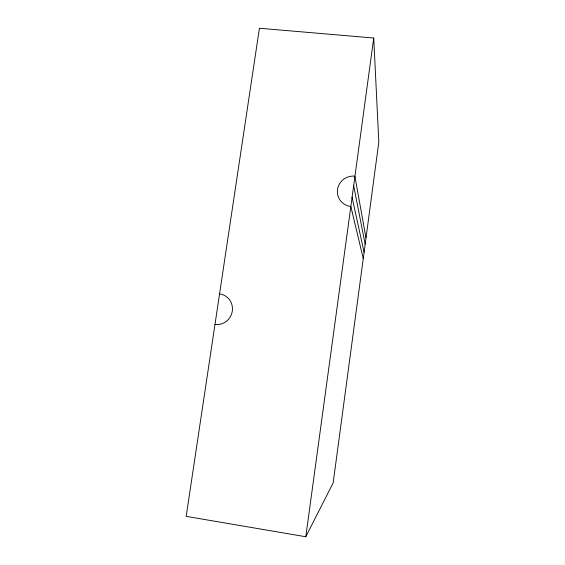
<?xml version="1.0" encoding="UTF-8"?>
<svg xmlns="http://www.w3.org/2000/svg" width="565" height="565" viewBox="0 0 565 565"><rect width="100%" height="100%" fill="white"/><g stroke="black" fill="none" stroke-linecap="round" stroke-linejoin="round"><path stroke-width="0.85" d="M363.253 258.572L378.818 142.055L373.733 38.025L259.42 28.25L186.182 516.361L305.792 536.75L333.159 482.891L363.253 258.572L350.851 206.451L373.733 38.025M305.792 536.75L350.851 206.451A15.608 15.17 -22.7 0 1 337.474 189.649A15.608 15.17 -22.7 0 1 354.855 176.153L365.958 237.717M352.059 197.15L364.065 252.174M353.641 185.525L365.138 244.179M219.503 293.878A15.495 15.085 -63.9 0 1 232.307 311.124A15.495 15.085 -63.9 0 1 215.032 324.458"/></g></svg>
